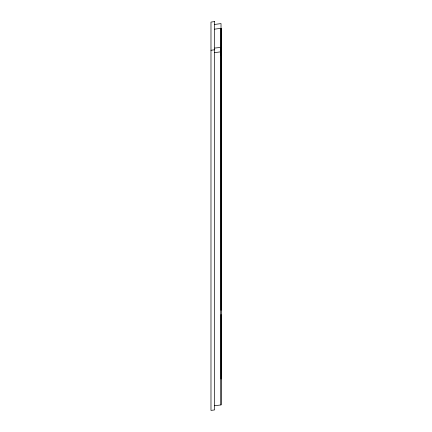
<?xml version="1.0" encoding="UTF-8"?>
<svg xmlns="http://www.w3.org/2000/svg" width="432" height="432" viewBox="0 0 432 432"><rect width="100%" height="100%" fill="white"/><g stroke="black" fill="none" stroke-linecap="round" stroke-linejoin="round"><path stroke-width="0.65" d="M214.596 48.076L220.979 47.396L220.979 51.797L214.596 52.634M221.022 379.048L221.022 28.312L214.596 29.16M220.979 55.247L221.022 28.312M214.596 24.446L221.022 23.598L221.022 310.279M210.978 50.269L214.596 49.788M214.596 405.761L221.022 404.919L221.022 314.507M220.979 47.396L221.022 404.919M214.596 21.6L210.978 22.075L210.978 410.4L214.596 409.925L214.596 21.6"/></g></svg>
